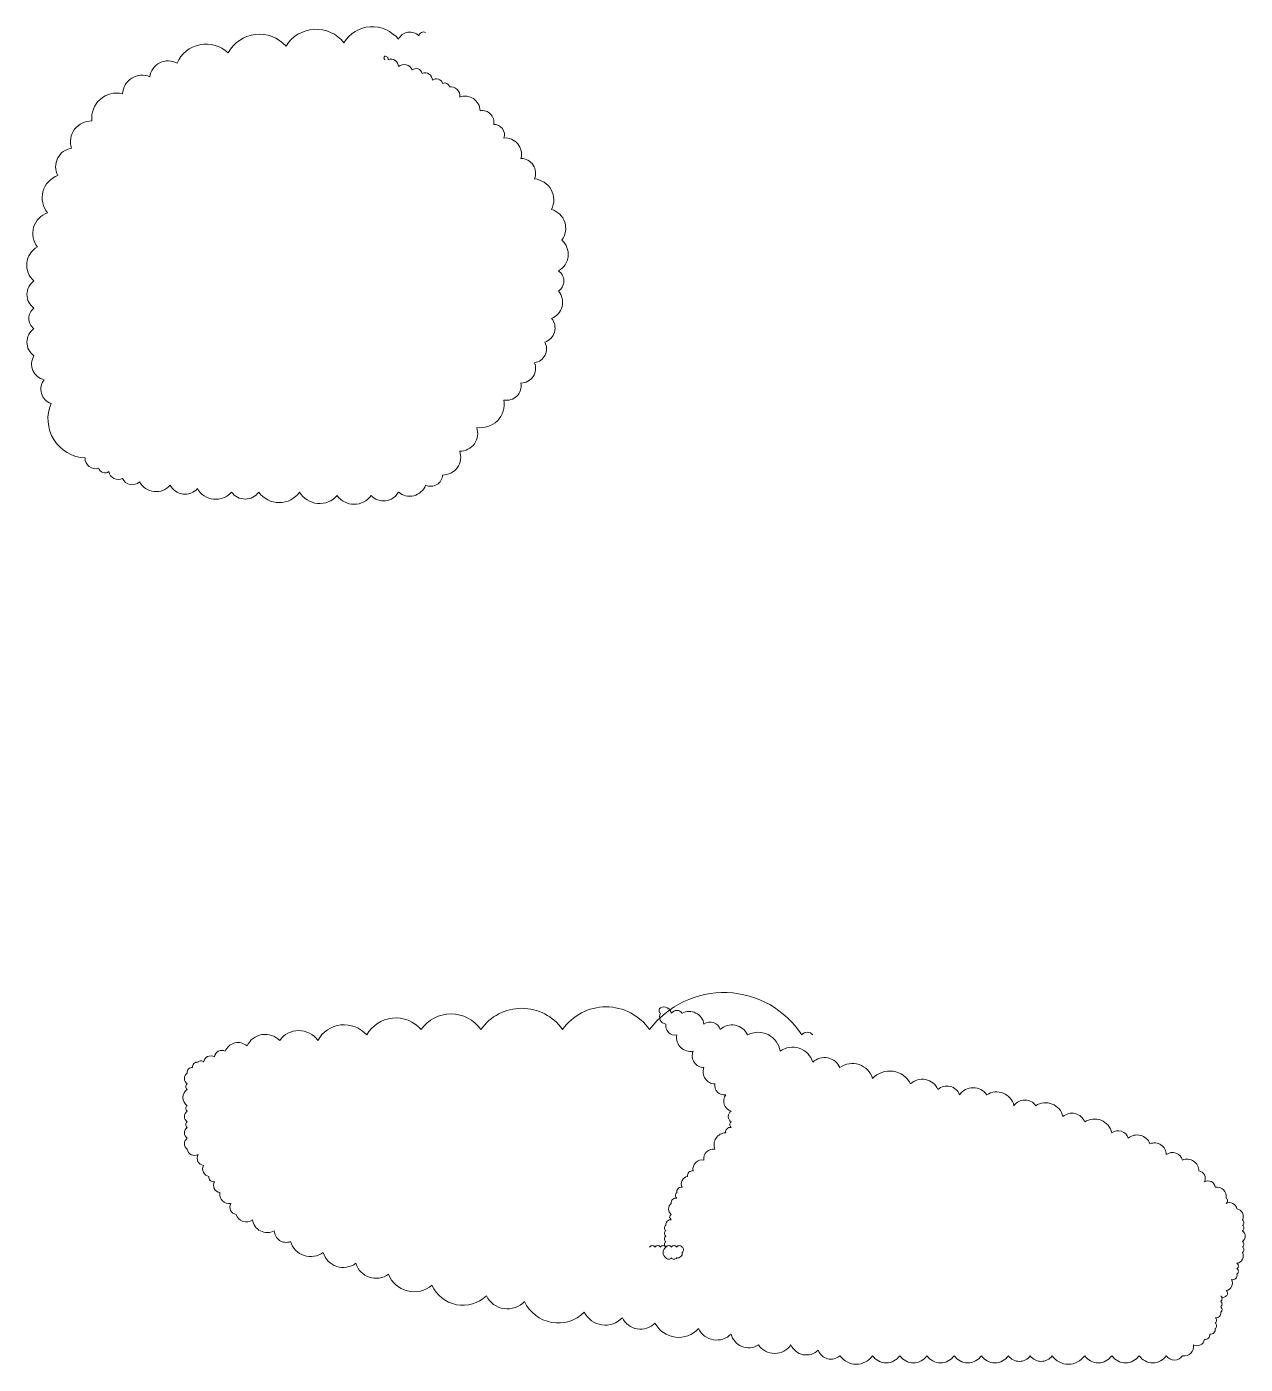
# Model space of a CAD drawing. Extents: x -1058961 to 23600, y -449123 to 2751847.
# Drawn here: x -383619 to -379584, y 1762703 to 1767130 of the extents above; entities that cross this region are included whole.
import ezdxf

# ---------------------------------------------------------------- set-up
doc = ezdxf.new("R2010")
doc.units = 0
doc.header["$LTSCALE"] = 1000
doc.layers.add('签名', color=7, linetype='CONTINUOUS', lineweight=18)

msp = doc.modelspace()

# ---------------------------------------------------------------- linework, layer by layer
at = {"layer": '签名', "color": 1}
for points in [[(-382298.4, 1767111.1, 0.5205671), (-382320.95, 1767099.83, 0.5205671), (-382320.95, 1767099.83, 0.5205671), (-382388.61, 1767088.56, 0.5205671), (-382388.61, 1767088.56, 0.5205671), (-382569.04, 1767077.3, 0.5205671), (-382569.04, 1767077.3, 0.5205671), (-382760.75, 1767066.03, 0.5205671), (-382760.75, 1767066.03, 0.5205671), (-382952.45, 1767043.5, 0.5205671), (-382952.45, 1767043.5, 0.5205671), (-383121.6, 1767009.7, 0.5205671), (-383121.6, 1767009.7, 0.5205671), (-383211.82, 1766964.64, 0.5205671), (-383211.82, 1766964.64, 0.5205671), (-383302.03, 1766908.31, 0.5205671), (-383302.03, 1766908.31, 0.5205671), (-383403.52, 1766818.18, 0.5205671), (-383403.52, 1766818.18, 0.5205671), (-383471.18, 1766728.06, 0.5205671), (-383471.18, 1766728.06, 0.5205671), (-383516.29, 1766637.93, 0.5205671), (-383516.29, 1766637.93, 0.5205671), (-383550.12, 1766514, 0.5205671), (-383550.12, 1766514, 0.5205671), (-383583.95, 1766401.34, 0.5205671), (-383583.95, 1766401.34, 0.5205671), (-383595.23, 1766288.69, 0.5205671), (-383595.23, 1766288.69, 0.5205671), (-383595.23, 1766198.56, 0.5205671), (-383595.23, 1766198.56, 0.5205671), (-383595.23, 1766130.96, 0.5205671), (-383595.23, 1766130.96, 0.5205671), (-383595.23, 1766040.84, 0.5205671), (-383595.23, 1766040.84, 0.5205671), (-383561.4, 1765961.97, 0.5205671), (-383561.4, 1765961.97, 0.5205671), (-383538.84, 1765883.11, 0.5205671), (-383538.84, 1765883.11, 0.5205671), (-383426.08, 1765702.86, 0.5205671), (-383426.08, 1765702.86, 0.5205671), (-383380.97, 1765669.06, 0.5205671), (-383380.97, 1765669.06, 0.5205671), (-383347.14, 1765657.79, 0.5205671), (-383347.14, 1765657.79, 0.5205671), (-383302.03, 1765635.26, 0.5205671), (-383302.03, 1765635.26, 0.5205671), (-383245.64, 1765624, 0.5205671), (-383245.64, 1765624, 0.5205671), (-383144.16, 1765612.73, 0.5205671), (-383144.16, 1765612.73, 0.5205671), (-383053.94, 1765601.46, 0.5205671), (-383053.94, 1765601.46, 0.5205671), (-382941.17, 1765590.2, 0.5205671), (-382941.17, 1765590.2, 0.5205671), (-382850.96, 1765590.2, 0.5205671), (-382850.96, 1765590.2, 0.5205671), (-382715.64, 1765590.2, 0.5205671), (-382715.64, 1765590.2, 0.5205671), (-382591.6, 1765578.93, 0.5205671), (-382591.6, 1765578.93, 0.5205671), (-382478.83, 1765578.93, 0.5205671), (-382478.83, 1765578.93, 0.5205671), (-382388.61, 1765590.2, 0.5205671), (-382388.61, 1765590.2, 0.5205671), (-382298.4, 1765612.73, 0.5205671), (-382298.4, 1765612.73, 0.5205671), (-382242.01, 1765646.53, 0.5205671), (-382242.01, 1765646.53, 0.5205671), (-382185.63, 1765725.39, 0.5205671), (-382185.63, 1765725.39, 0.5205671), (-382129.25, 1765804.25, 0.5205671), (-382129.25, 1765804.25, 0.5205671), (-382039.03, 1765894.38, 0.5205671), (-382039.03, 1765894.38, 0.5205671), (-381982.65, 1765950.71, 0.5205671), (-381982.65, 1765950.71, 0.5205671), (-381937.54, 1766018.3, 0.5205671), (-381937.54, 1766018.3, 0.5205671), (-381903.71, 1766085.9, 0.5205671), (-381903.71, 1766085.9, 0.5205671), (-381881.16, 1766164.76, 0.5205671), (-381881.16, 1766164.76, 0.5205671), (-381858.6, 1766254.89, 0.5205671), (-381858.6, 1766254.89, 0.5205671), (-381858.6, 1766322.48, 0.5205671), (-381858.6, 1766322.48, 0.5205671), (-381847.33, 1766423.88, 0.5205671), (-381847.33, 1766423.88, 0.5205671), (-381881.16, 1766525.27, 0.5205671), (-381881.16, 1766525.27, 0.5205671), (-381937.54, 1766626.66, 0.5205671), (-381937.54, 1766626.66, 0.5205671), (-381982.65, 1766694.26, 0.5205671), (-381982.65, 1766694.26, 0.5205671), (-382039.03, 1766761.85, 0.5205671), (-382039.03, 1766761.85, 0.5205671), (-382072.86, 1766806.92, 0.5205671), (-382072.86, 1766806.92, 0.5205671), (-382117.97, 1766851.98, 0.5205671), (-382117.97, 1766851.98, 0.5205671), (-382185.63, 1766897.04, 0.5205671), (-382185.63, 1766897.04, 0.5205671), (-382219.46, 1766930.84, 0.5205671), (-382219.46, 1766930.84, 0.5205671), (-382242.01, 1766942.11, 0.5205671), (-382242.01, 1766942.11, 0.5205671), (-382275.84, 1766953.37, 0.5205671), (-382275.84, 1766953.37, 0.5205671), (-382309.68, 1766975.9, 0.5205671), (-382309.68, 1766975.9, 0.5205671), (-382343.51, 1766987.17, 0.5205671), (-382343.51, 1766987.17, 0.5205671), (-382388.61, 1766998.44, 0.5205671), (-382388.61, 1766998.44, 0.5205671), (-382422.44, 1767020.97, 0.5205671), (-382422.44, 1767020.97, 0.5205671), (-382433.72, 1767032.23, 0.5205671), (-382433.72, 1767032.23, 0.5205671), (-382433.72, 1767020.97, 0.5205671), (-382433.72, 1767020.97)], [(-381016.6, 1763793.15, 0.5205671), (-381052.62, 1763793.15, 0.5205671), (-381052.62, 1763793.15, 0.5205671), (-381556.92, 1763811.15, 0.5205671), (-381556.92, 1763811.15, 0.5205671), (-381845.09, 1763811.15, 0.5205671), (-381845.09, 1763811.15, 0.5205671), (-382115.25, 1763811.15, 0.5205671), (-382115.25, 1763811.15, 0.5205671), (-382313.37, 1763811.15, 0.5205671), (-382313.37, 1763811.15, 0.5205671), (-382493.48, 1763793.15, 0.5205671), (-382493.48, 1763793.15, 0.5205671), (-382655.58, 1763775.16, 0.5205671), (-382655.58, 1763775.16, 0.5205671), (-382781.65, 1763775.16, 0.5205671), (-382781.65, 1763775.16, 0.5205671), (-382889.71, 1763757.17, 0.5205671), (-382889.71, 1763757.17, 0.5205671), (-382961.76, 1763739.17, 0.5205671), (-382961.76, 1763739.17, 0.5205671), (-382997.78, 1763721.18, 0.5205671), (-382997.78, 1763721.18, 0.5205671), (-383033.8, 1763703.19, 0.5205671), (-383033.8, 1763703.19, 0.5205671), (-383051.81, 1763703.19, 0.5205671), (-383051.81, 1763703.19, 0.5205671), (-383069.82, 1763685.19, 0.5205671), (-383069.82, 1763685.19, 0.5205671), (-383087.83, 1763667.2, 0.5205671), (-383087.83, 1763667.2, 0.5205671), (-383087.83, 1763631.21, 0.5205671), (-383087.83, 1763631.21, 0.5205671), (-383087.83, 1763613.22, 0.5205671), (-383087.83, 1763613.22, 0.5205671), (-383087.83, 1763559.24, 0.5205671), (-383087.83, 1763559.24, 0.5205671), (-383087.83, 1763541.25, 0.5205671), (-383087.83, 1763541.25, 0.5205671), (-383087.83, 1763505.26, 0.5205671), (-383087.83, 1763505.26, 0.5205671), (-383087.83, 1763487.27, 0.5205671), (-383087.83, 1763487.27, 0.5205671), (-383087.83, 1763451.28, 0.5205671), (-383087.83, 1763451.28, 0.5205671), (-383087.83, 1763415.29, 0.5205671), (-383087.83, 1763415.29, 0.5205671), (-383051.81, 1763397.3, 0.5205671), (-383051.81, 1763397.3, 0.5205671), (-383033.8, 1763361.31, 0.5205671), (-383033.8, 1763361.31, 0.5205671), (-383015.79, 1763325.33, 0.5205671), (-383015.79, 1763325.33, 0.5205671), (-382997.78, 1763307.33, 0.5205671), (-382997.78, 1763307.33, 0.5205671), (-382979.77, 1763271.35, 0.5205671), (-382979.77, 1763271.35, 0.5205671), (-382943.75, 1763235.36, 0.5205671), (-382943.75, 1763235.36, 0.5205671), (-382925.74, 1763199.37, 0.5205671), (-382925.74, 1763199.37, 0.5205671), (-382871.7, 1763181.38, 0.5205671), (-382871.7, 1763181.38, 0.5205671), (-382799.66, 1763145.39, 0.5205671), (-382799.66, 1763145.39, 0.5205671), (-382745.63, 1763109.41, 0.5205671), (-382745.63, 1763109.41, 0.5205671), (-382637.56, 1763073.42, 0.5205671), (-382637.56, 1763073.42, 0.5205671), (-382529.5, 1763037.43, 0.5205671), (-382529.5, 1763037.43, 0.5205671), (-382421.43, 1763001.45, 0.5205671), (-382421.43, 1763001.45, 0.5205671), (-382277.35, 1762965.46, 0.5205671), (-382277.35, 1762965.46, 0.5205671), (-382097.24, 1762929.47, 0.5205671), (-382097.24, 1762929.47, 0.5205671), (-381971.17, 1762911.48, 0.5205671), (-381971.17, 1762911.48, 0.5205671), (-381773.05, 1762875.49, 0.5205671), (-381773.05, 1762875.49, 0.5205671), (-381646.97, 1762857.5, 0.5205671), (-381646.97, 1762857.5, 0.5205671), (-381538.91, 1762839.51, 0.5205671), (-381538.91, 1762839.51, 0.5205671), (-381394.82, 1762821.51, 0.5205671), (-381394.82, 1762821.51, 0.5205671), (-381286.76, 1762803.52, 0.5205671), (-381286.76, 1762803.52, 0.5205671), (-381196.7, 1762767.53, 0.5205671), (-381196.7, 1762767.53, 0.5205671), (-381088.64, 1762767.53, 0.5205671), (-381088.64, 1762767.53, 0.5205671), (-380998.59, 1762749.54, 0.5205671), (-380998.59, 1762749.54, 0.5205671), (-380926.54, 1762731.54, 0.5205671), (-380926.54, 1762731.54, 0.5205671), (-380818.48, 1762731.54, 0.5205671), (-380818.48, 1762731.54, 0.5205671), (-380728.42, 1762731.54, 0.5205671), (-380728.42, 1762731.54, 0.5205671), (-380638.37, 1762731.54, 0.5205671), (-380638.37, 1762731.54, 0.5205671), (-380548.32, 1762731.54, 0.5205671), (-380548.32, 1762731.54, 0.5205671), (-380458.26, 1762731.54, 0.5205671), (-380458.26, 1762731.54, 0.5205671), (-380368.21, 1762731.54, 0.5205671), (-380368.21, 1762731.54, 0.5205671), (-380296.17, 1762731.54, 0.5205671), (-380296.17, 1762731.54, 0.5205671), (-380224.12, 1762731.54, 0.5205671), (-380224.12, 1762731.54, 0.5205671), (-380116.06, 1762731.54, 0.5205671), (-380116.06, 1762731.54, 0.5205671), (-380026, 1762731.54, 0.5205671), (-380026, 1762731.54, 0.5205671), (-379935.95, 1762731.54, 0.5205671), (-379935.95, 1762731.54, 0.5205671), (-379845.9, 1762731.54, 0.5205671), (-379845.9, 1762731.54, 0.5205671), (-379791.87, 1762731.54, 0.5205671), (-379791.87, 1762731.54, 0.5205671), (-379755.84, 1762767.53, 0.5205671), (-379755.84, 1762767.53, 0.5205671), (-379719.82, 1762785.52, 0.5205671), (-379719.82, 1762785.52, 0.5205671), (-379701.81, 1762803.52, 0.5205671), (-379701.81, 1762803.52, 0.5205671), (-379683.8, 1762821.51, 0.5205671), (-379683.8, 1762821.51, 0.5205671), (-379683.8, 1762839.51, 0.5205671), (-379683.8, 1762839.51, 0.5205671), (-379683.8, 1762857.5, 0.5205671), (-379683.8, 1762857.5, 0.5205671), (-379665.79, 1762875.49, 0.5205671), (-379665.79, 1762875.49, 0.5205671), (-379665.79, 1762893.48, 0.5205671), (-379665.79, 1762893.48, 0.5205671), (-379665.79, 1762911.48, 0.5205671), (-379665.79, 1762911.48, 0.5205671), (-379665.79, 1762929.47, 0.5205671), (-379665.79, 1762929.47, 0.5205671), (-379647.78, 1762929.47, 0.5205671), (-379647.78, 1762929.47, 0.5205671), (-379647.78, 1762947.47, 0.5205671), (-379647.78, 1762947.47, 0.5205671), (-379629.77, 1762983.45, 0.5205671), (-379629.77, 1762983.45, 0.5205671), (-379611.76, 1763001.45, 0.5205671), (-379611.76, 1763001.45, 0.5205671), (-379611.76, 1763019.44, 0.5205671), (-379611.76, 1763019.44, 0.5205671), (-379611.76, 1763037.43, 0.5205671), (-379611.76, 1763037.43, 0.5205671), (-379593.75, 1763073.42, 0.5205671), (-379593.75, 1763073.42, 0.5205671), (-379593.75, 1763091.41, 0.5205671), (-379593.75, 1763091.41, 0.5205671), (-379593.75, 1763109.41, 0.5205671), (-379593.75, 1763109.41, 0.5205671), (-379593.75, 1763145.39, 0.5205671), (-379593.75, 1763145.39, 0.5205671), (-379593.75, 1763163.39, 0.5205671), (-379593.75, 1763163.39, 0.5205671), (-379593.75, 1763181.38, 0.5205671), (-379593.75, 1763181.38, 0.5205671), (-379611.76, 1763217.37, 0.5205671), (-379611.76, 1763217.37, 0.5205671), (-379647.78, 1763235.36, 0.5205671), (-379647.78, 1763235.36, 0.5205671), (-379647.78, 1763253.35, 0.5205671), (-379647.78, 1763253.35, 0.5205671), (-379683.8, 1763289.34, 0.5205671), (-379683.8, 1763289.34, 0.5205671), (-379719.82, 1763307.33, 0.5205671), (-379719.82, 1763307.33, 0.5205671), (-379737.83, 1763343.32, 0.5205671), (-379737.83, 1763343.32, 0.5205671), (-379791.87, 1763379.31, 0.5205671), (-379791.87, 1763379.31, 0.5205671), (-379845.9, 1763397.3, 0.5205671), (-379845.9, 1763397.3, 0.5205671), (-379899.93, 1763433.29, 0.5205671), (-379899.93, 1763433.29, 0.5205671), (-379971.97, 1763451.28, 0.5205671), (-379971.97, 1763451.28, 0.5205671), (-380026, 1763469.27, 0.5205671), (-380026, 1763469.27, 0.5205671), (-380116.06, 1763505.26, 0.5205671), (-380116.06, 1763505.26, 0.5205671), (-380188.1, 1763523.25, 0.5205671), (-380188.1, 1763523.25, 0.5205671), (-380278.15, 1763559.24, 0.5205671), (-380278.15, 1763559.24, 0.5205671), (-380350.2, 1763559.24, 0.5205671), (-380350.2, 1763559.24, 0.5205671), (-380440.25, 1763595.23, 0.5205671), (-380440.25, 1763595.23, 0.5205671), (-380530.31, 1763595.23, 0.5205671), (-380530.31, 1763595.23, 0.5205671), (-380602.35, 1763613.22, 0.5205671), (-380602.35, 1763613.22, 0.5205671), (-380692.4, 1763631.21, 0.5205671), (-380692.4, 1763631.21, 0.5205671), (-380818.48, 1763649.21, 0.5205671), (-380818.48, 1763649.21, 0.5205671), (-380926.54, 1763685.19, 0.5205671), (-380926.54, 1763685.19, 0.5205671), (-381016.6, 1763703.19, 0.5205671), (-381016.6, 1763703.19, 0.5205671), (-381124.66, 1763739.17, 0.5205671), (-381124.66, 1763739.17, 0.5205671), (-381232.73, 1763793.15, 0.5205671), (-381232.73, 1763793.15, 0.5205671), (-381322.78, 1763811.15, 0.5205671), (-381322.78, 1763811.15, 0.5205671), (-381376.81, 1763829.14, 0.5205671), (-381376.81, 1763829.14, 0.5205671), (-381448.85, 1763865.13, 0.5205671), (-381448.85, 1763865.13, 0.5205671), (-381484.88, 1763865.13, 0.5205671), (-381484.88, 1763865.13, 0.5205671), (-381520.9, 1763883.12, 0.5205671), (-381520.9, 1763883.12, 0.5205671), (-381520.9, 1763865.13, 0.5205671), (-381520.9, 1763865.13, 0.5205671), (-381502.89, 1763829.14, 0.5205671), (-381502.89, 1763829.14, 0.5205671), (-381466.87, 1763793.15, 0.5205671), (-381466.87, 1763793.15, 0.5205671), (-381412.83, 1763739.17, 0.5205671), (-381412.83, 1763739.17, 0.5205671), (-381376.81, 1763685.19, 0.5205671), (-381376.81, 1763685.19, 0.5205671), (-381340.79, 1763631.21, 0.5205671), (-381340.79, 1763631.21, 0.5205671), (-381304.77, 1763595.23, 0.5205671), (-381304.77, 1763595.23, 0.5205671), (-381286.76, 1763541.25, 0.5205671), (-381286.76, 1763541.25, 0.5205671), (-381286.76, 1763505.26, 0.5205671), (-381286.76, 1763505.26, 0.5205671), (-381286.76, 1763487.27, 0.5205671), (-381286.76, 1763487.27, 0.5205671), (-381304.77, 1763469.27, 0.5205671), (-381304.77, 1763469.27, 0.5205671), (-381340.79, 1763415.29, 0.5205671), (-381340.79, 1763415.29, 0.5205671), (-381376.81, 1763379.31, 0.5205671), (-381376.81, 1763379.31, 0.5205671), (-381412.83, 1763343.32, 0.5205671), (-381412.83, 1763343.32, 0.5205671), (-381430.84, 1763325.33, 0.5205671), (-381430.84, 1763325.33, 0.5205671), (-381448.85, 1763289.34, 0.5205671), (-381448.85, 1763289.34, 0.5205671), (-381466.87, 1763271.35, 0.5205671), (-381466.87, 1763271.35, 0.5205671), (-381466.87, 1763253.35, 0.5205671), (-381466.87, 1763253.35, 0.5205671), (-381484.88, 1763235.36, 0.5205671), (-381484.88, 1763235.36, 0.5205671), (-381484.88, 1763199.37, 0.5205671), (-381484.88, 1763199.37, 0.5205671), (-381484.88, 1763181.38, 0.5205671), (-381484.88, 1763181.38, 0.5205671), (-381502.89, 1763163.39, 0.5205671), (-381502.89, 1763163.39, 0.5205671), (-381502.89, 1763145.39, 0.5205671), (-381502.89, 1763145.39, 0.5205671), (-381502.89, 1763127.4, 0.5205671), (-381502.89, 1763127.4, 0.5205671), (-381502.89, 1763109.41, 0.5205671), (-381502.89, 1763109.41, 0.5205671), (-381502.89, 1763091.41, 0.5205671), (-381502.89, 1763091.41, 0.5205671), (-381502.89, 1763055.42, 0.5205671), (-381502.89, 1763055.42, 0.5205671), (-381484.88, 1763055.42, 0.5205671), (-381484.88, 1763055.42, 0.5205671), (-381466.87, 1763055.42, 0.5205671), (-381466.87, 1763055.42, 0.5205671), (-381448.85, 1763073.42, 0.5205671), (-381448.85, 1763073.42, 0.5205671), (-381448.85, 1763091.41, 0.5205671), (-381448.85, 1763091.41, 0.5205671), (-381466.87, 1763091.41, 0.5205671), (-381466.87, 1763091.41, 0.5205671), (-381484.88, 1763091.41, 0.5205671), (-381484.88, 1763091.41, 0.5205671), (-381502.89, 1763091.41, 0.5205671), (-381502.89, 1763091.41, 0.5205671), (-381520.9, 1763091.41, 0.5205671), (-381520.9, 1763091.41, 0.5205671), (-381538.91, 1763091.41, 0.5205671), (-381538.91, 1763091.41, 0.5205671), (-381556.92, 1763091.41, 0.5205671), (-381556.92, 1763091.41)]]:
    msp.add_lwpolyline(points, format="xyb", dxfattribs=at)

doc.saveas('drawing.dxf')
